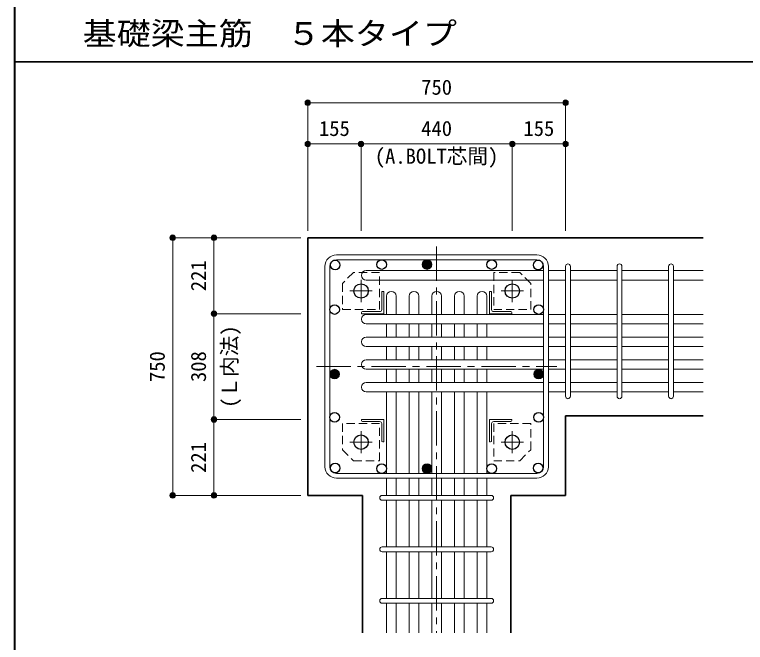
# Model space of a CAD drawing. Units: millimetres at full size, sheet at 1:20. Extents: x -3982 to 3969, y -2797 to 2801.
# Drawn here: x -3982 to -1856, y -1838 to -10 of the extents above; entities that cross this region are included whole.
import ezdxf
from ezdxf.enums import TextEntityAlignment as Align

# ---------------------------------------------------------------- set-up
doc = ezdxf.new("R2010")
doc.units = ezdxf.units.MM
doc.header["$LTSCALE"] = 20
doc.header["$PDMODE"] = 32
doc.header["$PDSIZE"] = 12
doc.linetypes.add('CHAIN1', pattern=[8, 5, -1, 1, -1])
doc.linetypes.add('DASHED1', pattern=[1.8, 1.2, -0.6])
for name, color, linetype, lineweight in [('6-1_躯体線', 2, 'Continuous', 35), ('6-2_A.Bolt_', 4, 'Continuous', 9), ('6-3_柱型主筋', 4, 'Continuous', 9), ('6-4_フープ', 7, 'Continuous', 18), ('6-5_梁主筋', 7, 'Continuous', 18), ('6-6_S.T.P.', 7, 'Continuous', 18), ('6-7_文字', 7, 'Continuous', 18), ('6-9', 4, 'DASHED1', 9), ('6-D_寸法', 4, 'Continuous', 9), ('F-0_枠', 6, 'Continuous', 40)]:
    doc.layers.add(name, color=color, linetype=linetype, lineweight=lineweight)
doc.styles.add('ＭＳ ゴシック', font='')
doc.styles.get('ＭＳ ゴシック').set_extended_font_data('MS Gothic')

msp = doc.modelspace()

# ---------------------------------------------------------------- linework, layer by layer
at = {"layer": '6-1_躯体線'}
for p, q in [((-3128.87, -1409.67), (-3128.87, -659.67)), ((-1978.87, -659.67), (-3128.87, -659.67)), ((-2378.87, -1409.67), (-2378.87, -1178.17)), ((-1978.87, -1178.17), (-2378.87, -1178.17)), ((-2969.37, -1409.67), (-3128.87, -1409.67)), ((-2969.37, -1809.67), (-2969.37, -1409.67)), ((-2378.87, -1409.67), (-2538.37, -1409.67)), ((-2538.37, -1809.67), (-2538.37, -1409.67))]:
    msp.add_line(p, q, dxfattribs=at)
at = {"layer": '6-2_A.Bolt_', "linetype": 'CHAIN1'}
for p, q in [((-2973.87, -846.87), (-2973.87, -782.37)), ((-2533.87, -846.87), (-2533.87, -782.37)), ((-2941.67, -814.67), (-3006.17, -814.67)), ((-2566.07, -814.67), (-2501.57, -814.67)), ((-2973.87, -1222.47), (-2973.87, -1286.97)), ((-2533.87, -1222.47), (-2533.87, -1286.97)), ((-2941.67, -1254.67), (-3006.17, -1254.67)), ((-2566.07, -1254.67), (-2501.57, -1254.67))]:
    msp.add_line(p, q, dxfattribs=at)
at = {"layer": '6-2_A.Bolt_'}
for p, q in [((-2913.87, -818.67), (-2913.87, -868.67)), ((-2907.87, -815.67), (-2910.87, -815.67)), ((-2907.87, -815.67), (-2907.87, -880.67)), ((-2599.87, -815.67), (-2599.87, -880.67)), ((-2599.87, -815.67), (-2596.87, -815.67)), ((-2593.87, -818.67), (-2593.87, -868.67)), ((-2972.87, -880.67), (-2972.87, -877.67)), ((-2972.87, -880.67), (-2907.87, -880.67)), ((-2969.87, -874.67), (-2919.87, -874.67)), ((-2534.87, -880.67), (-2599.87, -880.67)), ((-2537.87, -874.67), (-2587.87, -874.67)), ((-2534.87, -880.67), (-2534.87, -877.67)), ((-2972.87, -1188.67), (-2907.87, -1188.67)), ((-2972.87, -1188.67), (-2972.87, -1191.67)), ((-2907.87, -1253.67), (-2907.87, -1188.67)), ((-2534.87, -1188.67), (-2599.87, -1188.67)), ((-2599.87, -1253.67), (-2599.87, -1188.67)), ((-2534.87, -1188.67), (-2534.87, -1191.67)), ((-2969.87, -1194.67), (-2919.87, -1194.67)), ((-2913.87, -1250.67), (-2913.87, -1200.67)), ((-2593.87, -1250.67), (-2593.87, -1200.67)), ((-2537.87, -1194.67), (-2587.87, -1194.67)), ((-2907.87, -1253.67), (-2910.87, -1253.67)), ((-2599.87, -1253.67), (-2596.87, -1253.67))]:
    msp.add_line(p, q, dxfattribs=at)
at = {"layer": '6-2_A.Bolt_', "color": 3, "lineweight": 25}
for centre in [(-2973.87, -814.67), (-2533.87, -814.67), (-2973.87, -1254.67), (-2533.87, -1254.67)]:
    msp.add_circle(centre, 21, dxfattribs=at)
at = {"layer": '6-2_A.Bolt_'}
for centre, radius, start, end in [((-2910.87, -818.67), 3, 90, 180), ((-2596.87, -818.67), 3, 0, 90), ((-2919.87, -868.67), 6, 270, 0), ((-2587.87, -868.67), 6, 180, 270), ((-2969.87, -877.67), 3, 90, 180), ((-2537.87, -877.67), 3, 0, 90), ((-2969.87, -1191.67), 3, 180, 270), ((-2919.87, -1200.67), 6, 0, 90), ((-2587.87, -1200.67), 6, 90, 180), ((-2537.87, -1191.67), 3, 270, 0), ((-2910.87, -1250.67), 3, 180, 270), ((-2596.87, -1250.67), 3, 270, 0)]:
    msp.add_arc(centre, radius, start, end, dxfattribs=at)
at = {"layer": '6-3_柱型主筋', "color": 3, "lineweight": 25}
for centre in [(-3049.26, -739.28), (-2913.87, -737.67), (-2593.87, -737.67), (-2458.48, -739.28), (-3050.87, -868.67), (-2456.87, -868.67), (-3050.87, -1182.37), (-2456.87, -1182.37), (-3049.26, -1330.06), (-2913.87, -1331.67), (-2593.87, -1331.67), (-2458.48, -1330.06)]:
    msp.add_circle(centre, 14, dxfattribs=at)
at = {"layer": '6-3_柱型主筋'}
for centre, radius in [((-2781.87, -737.67), 14), ((-2781.87, -737.67), 12.5), ((-2781.87, -737.67), 11), ((-2781.87, -737.67), 9.5), ((-2781.87, -737.67), 8), ((-2781.87, -737.67), 6.5), ((-2781.87, -737.67), 5), ((-2781.87, -737.67), 3.5), ((-2781.87, -737.67), 2), ((-2781.87, -737.67), 0.5), ((-3050.87, -1056.67), 14), ((-3050.87, -1056.67), 12.5), ((-3050.87, -1056.67), 11), ((-3050.87, -1056.67), 9.5), ((-3050.87, -1056.67), 8), ((-3050.87, -1056.67), 6.5), ((-3050.87, -1056.67), 5), ((-3050.87, -1056.67), 3.5), ((-3050.87, -1056.67), 2), ((-3050.87, -1056.67), 0.5), ((-2456.87, -1056.67), 14), ((-2456.87, -1056.67), 12.5), ((-2456.87, -1056.67), 11), ((-2456.87, -1056.67), 9.5), ((-2456.87, -1056.67), 8), ((-2456.87, -1056.67), 6.5), ((-2456.87, -1056.67), 5), ((-2456.87, -1056.67), 3.5), ((-2456.87, -1056.67), 2), ((-2456.87, -1056.67), 0.5), ((-2781.87, -1331.67), 14), ((-2781.87, -1331.67), 12.5), ((-2781.87, -1331.67), 11), ((-2781.87, -1331.67), 9.5), ((-2781.87, -1331.67), 8), ((-2781.87, -1331.67), 6.5), ((-2781.87, -1331.67), 5), ((-2781.87, -1331.67), 3.5), ((-2781.87, -1331.67), 2), ((-2781.87, -1331.67), 0.5)]:
    msp.add_circle(centre, radius, dxfattribs=at)
at = {"layer": '6-4_フープ'}
for p, q in [((-2462.37, -709.67), (-3045.37, -709.67)), ((-3078.87, -1326.17), (-3078.87, -743.17)), ((-3064.87, -1326.17), (-3064.87, -743.17)), ((-2462.37, -723.67), (-3045.37, -723.67)), ((-2442.87, -1326.17), (-2442.87, -743.17)), ((-2428.87, -1326.17), (-2428.87, -743.17)), ((-2462.37, -1345.67), (-3045.37, -1345.67)), ((-2462.37, -1359.67), (-3045.37, -1359.67))]:
    msp.add_line(p, q, dxfattribs=at)
for centre, radius, start, end in [((-3045.37, -743.17), 33.5, 90, 180), ((-2462.37, -743.17), 33.5, 0, 90), ((-3045.37, -743.17), 19.5, 90, 180), ((-2462.37, -743.17), 19.5, 0, 90), ((-3045.37, -1326.17), 33.5, 180, 270), ((-3045.37, -1326.17), 19.5, 180, 270), ((-2462.37, -1326.17), 33.5, 270, 0), ((-2462.37, -1326.17), 19.5, 270, 0)]:
    msp.add_arc(centre, radius, start, end, dxfattribs=at)
at = {"layer": '6-5_梁主筋'}
for p, q in [((-2958.87, -755.28), (-2442.87, -755.28)), ((-2378.87, -755.28), (-2428.87, -755.28)), ((-2228.87, -755.28), (-2364.87, -755.28)), ((-2078.87, -755.28), (-2214.87, -755.28)), ((-1978.87, -755.28), (-2064.87, -755.28)), ((-2958.87, -783.28), (-2442.87, -783.28)), ((-2378.87, -783.28), (-2428.87, -783.28)), ((-2228.87, -783.28), (-2364.87, -783.28)), ((-2078.87, -783.28), (-2214.87, -783.28)), ((-1978.87, -783.28), (-2064.87, -783.28)), ((-2899.87, -829.67), (-2899.87, -882.67)), ((-2871.87, -829.67), (-2871.87, -882.67)), ((-2833.87, -829.67), (-2833.87, -882.67)), ((-2805.87, -829.67), (-2805.87, -882.67)), ((-2767.87, -829.67), (-2767.87, -882.67)), ((-2739.87, -829.67), (-2739.87, -882.67)), ((-2701.87, -829.67), (-2701.87, -882.67)), ((-2673.87, -829.67), (-2673.87, -882.67)), ((-2635.87, -829.67), (-2635.87, -882.67)), ((-2607.87, -829.67), (-2607.87, -882.67)), ((-2958.87, -882.67), (-2442.87, -882.67)), ((-2378.87, -882.67), (-2428.87, -882.67)), ((-2228.87, -882.67), (-2364.87, -882.67)), ((-2078.87, -882.67), (-2214.87, -882.67)), ((-1978.87, -882.67), (-2064.87, -882.67)), ((-2958.87, -910.67), (-2442.87, -910.67)), ((-2899.87, -910.67), (-2899.87, -948.67)), ((-2871.87, -910.67), (-2871.87, -948.67)), ((-2833.87, -910.67), (-2833.87, -948.67)), ((-2805.87, -910.67), (-2805.87, -948.67)), ((-2767.87, -910.67), (-2767.87, -948.67)), ((-2739.87, -910.67), (-2739.87, -948.67)), ((-2701.87, -910.67), (-2701.87, -948.67)), ((-2673.87, -910.67), (-2673.87, -948.67)), ((-2635.87, -910.67), (-2635.87, -948.67)), ((-2607.87, -910.67), (-2607.87, -948.67)), ((-2378.87, -910.67), (-2428.87, -910.67)), ((-2228.87, -910.67), (-2364.87, -910.67)), ((-2078.87, -910.67), (-2214.87, -910.67)), ((-1978.87, -910.67), (-2064.87, -910.67)), ((-2958.87, -948.67), (-2442.87, -948.67)), ((-2378.87, -948.67), (-2428.87, -948.67)), ((-2228.87, -948.67), (-2364.87, -948.67)), ((-2078.87, -948.67), (-2214.87, -948.67)), ((-1978.87, -948.67), (-2064.87, -948.67)), ((-2958.87, -976.67), (-2442.87, -976.67)), ((-2899.87, -976.67), (-2899.87, -1014.67)), ((-2871.87, -976.67), (-2871.87, -1014.67)), ((-2833.87, -976.67), (-2833.87, -1014.67)), ((-2805.87, -976.67), (-2805.87, -1014.67)), ((-2767.87, -976.67), (-2767.87, -1014.67)), ((-2739.87, -976.67), (-2739.87, -1014.67)), ((-2701.87, -976.67), (-2701.87, -1014.67)), ((-2673.87, -976.67), (-2673.87, -1014.67)), ((-2635.87, -976.67), (-2635.87, -1014.67)), ((-2607.87, -976.67), (-2607.87, -1014.67)), ((-2378.87, -976.67), (-2428.87, -976.67)), ((-2228.87, -976.67), (-2364.87, -976.67)), ((-2078.87, -976.67), (-2214.87, -976.67)), ((-1978.87, -976.67), (-2064.87, -976.67)), ((-2958.87, -1014.67), (-2442.87, -1014.67)), ((-2378.87, -1014.67), (-2428.87, -1014.67)), ((-2228.87, -1014.67), (-2364.87, -1014.67)), ((-2078.87, -1014.67), (-2214.87, -1014.67)), ((-1978.87, -1014.67), (-2064.87, -1014.67)), ((-2958.87, -1042.67), (-2442.87, -1042.67)), ((-2899.87, -1042.67), (-2899.87, -1080.67)), ((-2871.87, -1042.67), (-2871.87, -1080.67)), ((-2833.87, -1042.67), (-2833.87, -1080.67)), ((-2805.87, -1042.67), (-2805.87, -1080.67)), ((-2767.87, -1042.67), (-2767.87, -1080.67)), ((-2739.87, -1042.67), (-2739.87, -1080.67)), ((-2701.87, -1042.67), (-2701.87, -1080.67)), ((-2673.87, -1042.67), (-2673.87, -1080.67)), ((-2635.87, -1042.67), (-2635.87, -1080.67)), ((-2607.87, -1042.67), (-2607.87, -1080.67)), ((-2378.87, -1042.67), (-2428.87, -1042.67)), ((-2228.87, -1042.67), (-2364.87, -1042.67)), ((-2078.87, -1042.67), (-2214.87, -1042.67)), ((-1978.87, -1042.67), (-2064.87, -1042.67)), ((-2958.87, -1080.67), (-2442.87, -1080.67)), ((-2378.87, -1080.67), (-2428.87, -1080.67)), ((-2228.87, -1080.67), (-2364.87, -1080.67)), ((-2078.87, -1080.67), (-2214.87, -1080.67)), ((-1978.87, -1080.67), (-2064.87, -1080.67)), ((-2958.87, -1108.67), (-2442.87, -1108.67)), ((-2899.87, -1108.67), (-2899.87, -1345.67)), ((-2871.87, -1108.67), (-2871.87, -1345.67)), ((-2833.87, -1108.67), (-2833.87, -1345.67)), ((-2805.87, -1108.67), (-2805.87, -1345.67)), ((-2767.87, -1108.67), (-2767.87, -1345.67)), ((-2739.87, -1108.67), (-2739.87, -1345.67)), ((-2701.87, -1108.67), (-2701.87, -1345.67)), ((-2673.87, -1108.67), (-2673.87, -1345.67)), ((-2635.87, -1108.67), (-2635.87, -1345.67)), ((-2607.87, -1108.67), (-2607.87, -1345.67)), ((-2378.87, -1108.67), (-2428.87, -1108.67)), ((-2228.87, -1108.67), (-2364.87, -1108.67)), ((-2078.87, -1108.67), (-2214.87, -1108.67)), ((-1978.87, -1108.67), (-2064.87, -1108.67)), ((-2899.87, -1359.67), (-2899.87, -1409.67)), ((-2871.87, -1359.67), (-2871.87, -1409.67)), ((-2833.87, -1359.67), (-2833.87, -1409.67)), ((-2805.87, -1359.67), (-2805.87, -1409.67)), ((-2767.87, -1359.67), (-2767.87, -1409.67)), ((-2739.87, -1359.67), (-2739.87, -1409.67)), ((-2701.87, -1359.67), (-2701.87, -1409.67)), ((-2673.87, -1359.67), (-2673.87, -1409.67)), ((-2635.87, -1359.67), (-2635.87, -1409.67)), ((-2607.87, -1359.67), (-2607.87, -1409.67)), ((-2899.87, -1423.67), (-2899.87, -1559.67)), ((-2871.87, -1423.67), (-2871.87, -1559.67)), ((-2833.87, -1423.67), (-2833.87, -1559.67)), ((-2805.87, -1423.67), (-2805.87, -1559.67)), ((-2767.87, -1423.67), (-2767.87, -1559.67)), ((-2739.87, -1423.67), (-2739.87, -1559.67)), ((-2701.87, -1423.67), (-2701.87, -1559.67)), ((-2673.87, -1423.67), (-2673.87, -1559.67)), ((-2635.87, -1423.67), (-2635.87, -1559.67)), ((-2607.87, -1423.67), (-2607.87, -1559.67)), ((-2899.87, -1573.67), (-2899.87, -1709.67)), ((-2871.87, -1573.67), (-2871.87, -1709.67)), ((-2833.87, -1573.67), (-2833.87, -1709.67)), ((-2805.87, -1573.67), (-2805.87, -1709.67)), ((-2767.87, -1573.67), (-2767.87, -1709.67)), ((-2739.87, -1573.67), (-2739.87, -1709.67)), ((-2701.87, -1573.67), (-2701.87, -1709.67)), ((-2673.87, -1573.67), (-2673.87, -1709.67)), ((-2635.87, -1573.67), (-2635.87, -1709.67)), ((-2607.87, -1573.67), (-2607.87, -1709.67)), ((-2899.87, -1723.67), (-2899.87, -1809.67)), ((-2871.87, -1723.67), (-2871.87, -1809.67)), ((-2833.87, -1723.67), (-2833.87, -1809.67)), ((-2805.87, -1723.67), (-2805.87, -1809.67)), ((-2767.87, -1723.67), (-2767.87, -1809.67)), ((-2739.87, -1723.67), (-2739.87, -1809.67)), ((-2701.87, -1723.67), (-2701.87, -1809.67)), ((-2673.87, -1723.67), (-2673.87, -1809.67)), ((-2635.87, -1723.67), (-2635.87, -1809.67)), ((-2607.87, -1723.67), (-2607.87, -1809.67))]:
    msp.add_line(p, q, dxfattribs=at)
for centre, start, end in [((-2958.87, -769.28), 90, 180), ((-2958.87, -769.28), 180, 270), ((-2885.87, -829.67), 90, 180), ((-2885.87, -829.67), 0, 90), ((-2819.87, -829.67), 90, 180), ((-2819.87, -829.67), 0, 90), ((-2753.87, -829.67), 90, 180), ((-2753.87, -829.67), 0, 90), ((-2687.87, -829.67), 90, 180), ((-2687.87, -829.67), 0, 90), ((-2621.87, -829.67), 90, 180), ((-2621.87, -829.67), 0, 90), ((-2958.87, -896.67), 90, 180), ((-2958.87, -896.67), 180, 270), ((-2958.87, -962.67), 90, 180), ((-2958.87, -962.67), 180, 270), ((-2958.87, -1028.67), 90, 180), ((-2958.87, -1028.67), 180, 270), ((-2958.87, -1094.67), 90, 180), ((-2958.87, -1094.67), 180, 270)]:
    msp.add_arc(centre, 14, start, end, dxfattribs=at)
at = {"layer": '6-6_S.T.P.'}
for p, q in [((-2378.87, -1121.17), (-2378.87, -743.17)), ((-2378.87, -1121.17), (-2378.87, -743.17)), ((-2378.87, -1121.17), (-2378.87, -743.17)), ((-2378.87, -1121.17), (-2378.87, -743.17)), ((-2364.87, -1121.17), (-2364.87, -743.17)), ((-2364.87, -1121.17), (-2364.87, -743.17)), ((-2364.87, -1121.17), (-2364.87, -743.17)), ((-2364.87, -1121.17), (-2364.87, -743.17)), ((-2228.87, -1121.17), (-2228.87, -743.17)), ((-2214.87, -1121.17), (-2214.87, -743.17)), ((-2078.87, -1121.17), (-2078.87, -743.17)), ((-2064.87, -1121.17), (-2064.87, -743.17)), ((-2912.37, -1409.67), (-2595.76, -1409.67)), ((-2912.37, -1423.67), (-2595.76, -1423.67)), ((-2912.37, -1559.67), (-2595.76, -1559.67)), ((-2912.37, -1573.67), (-2595.76, -1573.67)), ((-2912.37, -1709.67), (-2595.76, -1709.67)), ((-2912.37, -1723.67), (-2595.76, -1723.67))]:
    msp.add_line(p, q, dxfattribs=at)
for centre, start, end in [((-2371.87, -742.78), 0, 180), ((-2371.87, -742.78), 0, 180), ((-2371.87, -742.78), 0, 180), ((-2371.87, -742.78), 0, 180), ((-2221.87, -742.78), 0, 180), ((-2071.87, -742.78), 0, 180), ((-2371.87, -1121.17), 180, 0), ((-2371.87, -1121.17), 180, 0), ((-2371.87, -1121.17), 180, 0), ((-2371.87, -1121.17), 180, 0), ((-2221.87, -1121.17), 180, 0), ((-2071.87, -1121.17), 180, 0), ((-2912.37, -1416.67), 90, 270), ((-2912.37, -1416.67), 90, 270), ((-2912.37, -1416.67), 90, 270), ((-2912.37, -1416.67), 90, 270), ((-2595.37, -1416.67), 270, 90), ((-2595.37, -1416.67), 270, 90), ((-2595.37, -1416.67), 270, 90), ((-2595.37, -1416.67), 270, 90), ((-2912.37, -1566.67), 90, 270), ((-2595.37, -1566.67), 270, 90), ((-2912.37, -1716.67), 90, 270), ((-2595.37, -1716.67), 270, 90)]:
    msp.add_arc(centre, 7, start, end, dxfattribs=at)
at = {"layer": '6-9'}
for points in [[(-3027.87, -868.67), (-2919.87, -868.67), (-2919.87, -760.67), (-2995.87, -760.67), (-3027.87, -792.67)], [(-2587.87, -760.67), (-2587.87, -868.67), (-2479.87, -868.67), (-2479.87, -792.67), (-2511.87, -760.67)], [(-2919.87, -1308.67), (-2919.87, -1200.67), (-3027.87, -1200.67), (-3027.87, -1276.67), (-2995.87, -1308.67)], [(-2479.87, -1200.67), (-2587.87, -1200.67), (-2587.87, -1308.67), (-2511.87, -1308.67), (-2479.87, -1276.67)]]:
    msp.add_lwpolyline(points, close=True, dxfattribs=at)
at = {"layer": '6-D_寸法'}
for p, q in [((-3128.87, -266.65), (-2378.87, -266.65)), ((-2378.87, -266.65), (-2378.87, -386.65)), ((-3128.87, -386.65), (-2973.87, -386.65)), ((-2973.87, -386.65), (-2973.87, -639.67)), ((-2973.87, -386.65), (-2533.87, -386.65)), ((-2533.87, -386.65), (-2533.87, -639.67)), ((-2533.87, -386.65), (-2378.87, -386.65)), ((-2378.87, -386.65), (-2378.87, -639.67)), ((-3521.89, -659.67), (-3401.89, -659.67)), ((-3521.89, -659.67), (-3521.89, -1409.67)), ((-3401.89, -659.67), (-3148.87, -659.67)), ((-3401.89, -659.67), (-3401.89, -880.67)), ((-3401.89, -880.67), (-3148.87, -880.67)), ((-3401.89, -880.67), (-3401.89, -1188.67)), ((-3401.89, -1188.67), (-3148.87, -1188.67)), ((-3401.89, -1188.67), (-3401.89, -1409.67))]:
    msp.add_line(p, q, dxfattribs=at)
at = {"layer": '6-D_寸法', "linetype": 'CHAIN1'}
for p, q in [((-2753.87, -684.67), (-2753.87, -1809.67)), ((-3103.87, -1034.67), (-2403.87, -1034.67))]:
    msp.add_line(p, q, dxfattribs=at)
at = {"layer": '6-D_寸法'}
for points in [[(-3128.87, -266.65), (-3128.87, -386.65), (-3128.87, -639.67)], [(-3521.89, -1409.67), (-3401.89, -1409.67), (-3148.87, -1409.67)]]:
    msp.add_lwpolyline(points, dxfattribs=at)
for centre, radius in [((-3128.87, -266.65), 8), ((-3128.87, -266.65), 7.2), ((-3128.87, -266.65), 6.4), ((-3128.87, -266.65), 5.6), ((-3128.87, -266.65), 4.8), ((-3128.87, -266.65), 4), ((-3128.87, -266.65), 3.2), ((-3128.87, -266.65), 2.4), ((-3128.87, -266.65), 1.6), ((-3128.87, -266.65), 0.8), ((-2378.87, -266.65), 8), ((-2378.87, -266.65), 7.2), ((-2378.87, -266.65), 6.4), ((-2378.87, -266.65), 5.6), ((-2378.87, -266.65), 4.8), ((-2378.87, -266.65), 4), ((-2378.87, -266.65), 3.2), ((-2378.87, -266.65), 2.4), ((-2378.87, -266.65), 1.6), ((-2378.87, -266.65), 0.8), ((-3128.87, -386.65), 8), ((-3128.87, -386.65), 7.2), ((-3128.87, -386.65), 6.4), ((-3128.87, -386.65), 5.6), ((-3128.87, -386.65), 4.8), ((-3128.87, -386.65), 4), ((-2973.87, -386.65), 8), ((-2973.87, -386.65), 7.2), ((-2973.87, -386.65), 6.4), ((-2973.87, -386.65), 5.6), ((-2973.87, -386.65), 4.8), ((-2973.87, -386.65), 4), ((-2533.87, -386.65), 8), ((-2533.87, -386.65), 7.2), ((-2533.87, -386.65), 6.4), ((-2533.87, -386.65), 5.6), ((-2533.87, -386.65), 4.8), ((-2533.87, -386.65), 4), ((-2378.87, -386.65), 8), ((-2378.87, -386.65), 7.2), ((-2378.87, -386.65), 6.4), ((-2378.87, -386.65), 5.6), ((-2378.87, -386.65), 4.8), ((-2378.87, -386.65), 4), ((-3128.87, -386.65), 3.2), ((-3128.87, -386.65), 2.4), ((-3128.87, -386.65), 1.6), ((-3128.87, -386.65), 0.8), ((-2973.87, -386.65), 3.2), ((-2973.87, -386.65), 2.4), ((-2973.87, -386.65), 1.6), ((-2973.87, -386.65), 0.8), ((-2533.87, -386.65), 3.2), ((-2533.87, -386.65), 2.4), ((-2533.87, -386.65), 1.6), ((-2533.87, -386.65), 0.8), ((-2378.87, -386.65), 3.2), ((-2378.87, -386.65), 2.4), ((-2378.87, -386.65), 1.6), ((-2378.87, -386.65), 0.8), ((-3521.89, -659.67), 8), ((-3521.89, -659.67), 7.2), ((-3521.89, -659.67), 6.4), ((-3521.89, -659.67), 5.6), ((-3521.89, -659.67), 4.8), ((-3521.89, -659.67), 4), ((-3521.89, -659.67), 3.2), ((-3521.89, -659.67), 2.4), ((-3521.89, -659.67), 1.6), ((-3521.89, -659.67), 0.8), ((-3401.89, -659.67), 8), ((-3401.89, -659.67), 7.2), ((-3401.89, -659.67), 6.4), ((-3401.89, -659.67), 5.6), ((-3401.89, -659.67), 4.8), ((-3401.89, -659.67), 4), ((-3401.89, -659.67), 3.2), ((-3401.89, -659.67), 2.4), ((-3401.89, -659.67), 1.6), ((-3401.89, -659.67), 0.8), ((-3401.89, -880.67), 8), ((-3401.89, -880.67), 7.2), ((-3401.89, -880.67), 6.4), ((-3401.89, -880.67), 5.6), ((-3401.89, -880.67), 4.8), ((-3401.89, -880.67), 4), ((-3401.89, -880.67), 3.2), ((-3401.89, -880.67), 2.4), ((-3401.89, -880.67), 1.6), ((-3401.89, -880.67), 0.8), ((-3401.89, -1188.67), 8), ((-3401.89, -1188.67), 7.2), ((-3401.89, -1188.67), 6.4), ((-3401.89, -1188.67), 5.6), ((-3401.89, -1188.67), 4.8), ((-3401.89, -1188.67), 4), ((-3401.89, -1188.67), 3.2), ((-3401.89, -1188.67), 2.4), ((-3401.89, -1188.67), 1.6), ((-3401.89, -1188.67), 0.8), ((-3521.89, -1409.67), 8), ((-3521.89, -1409.67), 7.2), ((-3521.89, -1409.67), 6.4), ((-3401.89, -1409.67), 8), ((-3401.89, -1409.67), 7.2), ((-3401.89, -1409.67), 6.4), ((-3521.89, -1409.67), 5.6), ((-3521.89, -1409.67), 4.8), ((-3521.89, -1409.67), 4), ((-3521.89, -1409.67), 3.2), ((-3521.89, -1409.67), 2.4), ((-3521.89, -1409.67), 1.6), ((-3521.89, -1409.67), 0.8), ((-3401.89, -1409.67), 5.6), ((-3401.89, -1409.67), 4.8), ((-3401.89, -1409.67), 4), ((-3401.89, -1409.67), 3.2), ((-3401.89, -1409.67), 2.4), ((-3401.89, -1409.67), 1.6), ((-3401.89, -1409.67), 0.8)]:
    msp.add_circle(centre, radius, dxfattribs=at)
at = {"layer": '6-D_寸法', "color": 7}
for p in [(-3128.87, -266.65), (-2378.87, -266.65), (-3128.87, -386.65), (-2973.87, -386.65), (-2533.87, -386.65), (-2378.87, -386.65), (-3521.89, -659.67), (-3401.89, -659.67), (-3401.89, -880.67), (-3401.89, -1188.67), (-3521.89, -1409.67), (-3401.89, -1409.67)]:
    msp.add_point(p, dxfattribs=at)
at = {"layer": 'F-0_枠'}
msp.add_line((-3981.92, 2800.77), (-3981.92, -2796.83), dxfattribs=at)
at = {"layer": 'F-0_枠', "color": 2, "lineweight": 35}
msp.add_line((-3981.92, -148.03), (2482.4, -148.03), dxfattribs=at)

# ---------------------------------------------------------------- texts
at = {"layer": '6-7_文字', "color": 2, "style": 'ＭＳ ゴシック', "width": 1.1}
msp.add_text('\u3000\u3000基礎梁主筋\u3000５本タイプ', height=65.98, dxfattribs=at).set_placement((-3981.92, -118.03), align=Align.BOTTOM_LEFT)
at = {"layer": '6-D_寸法', "style": 'ＭＳ ゴシック'}
for s, p in [('750', (-2798.87, -256.65)), ('155', (-3096.37, -376.65)), ('440', (-2798.87, -376.65)), ('155', (-2501.37, -376.65)), ('(A.BOLT芯間)', (-2933.87, -457.38))]:
    msp.add_text(s, height=43.99, dxfattribs=at).set_placement(p, align=Align.BOTTOM_LEFT)
for s, p in [('221', (-3411.89, -815.17)), ('(Ｌ内法)', (-3321.68, -1154.67)), ('750', (-3531.89, -1079.67)), ('308', (-3411.89, -1079.67)), ('221', (-3411.89, -1344.17))]:
    msp.add_text(s, height=43.99, rotation=90, dxfattribs=at).set_placement(p, align=Align.BOTTOM_LEFT)

doc.saveas('drawing.dxf')
